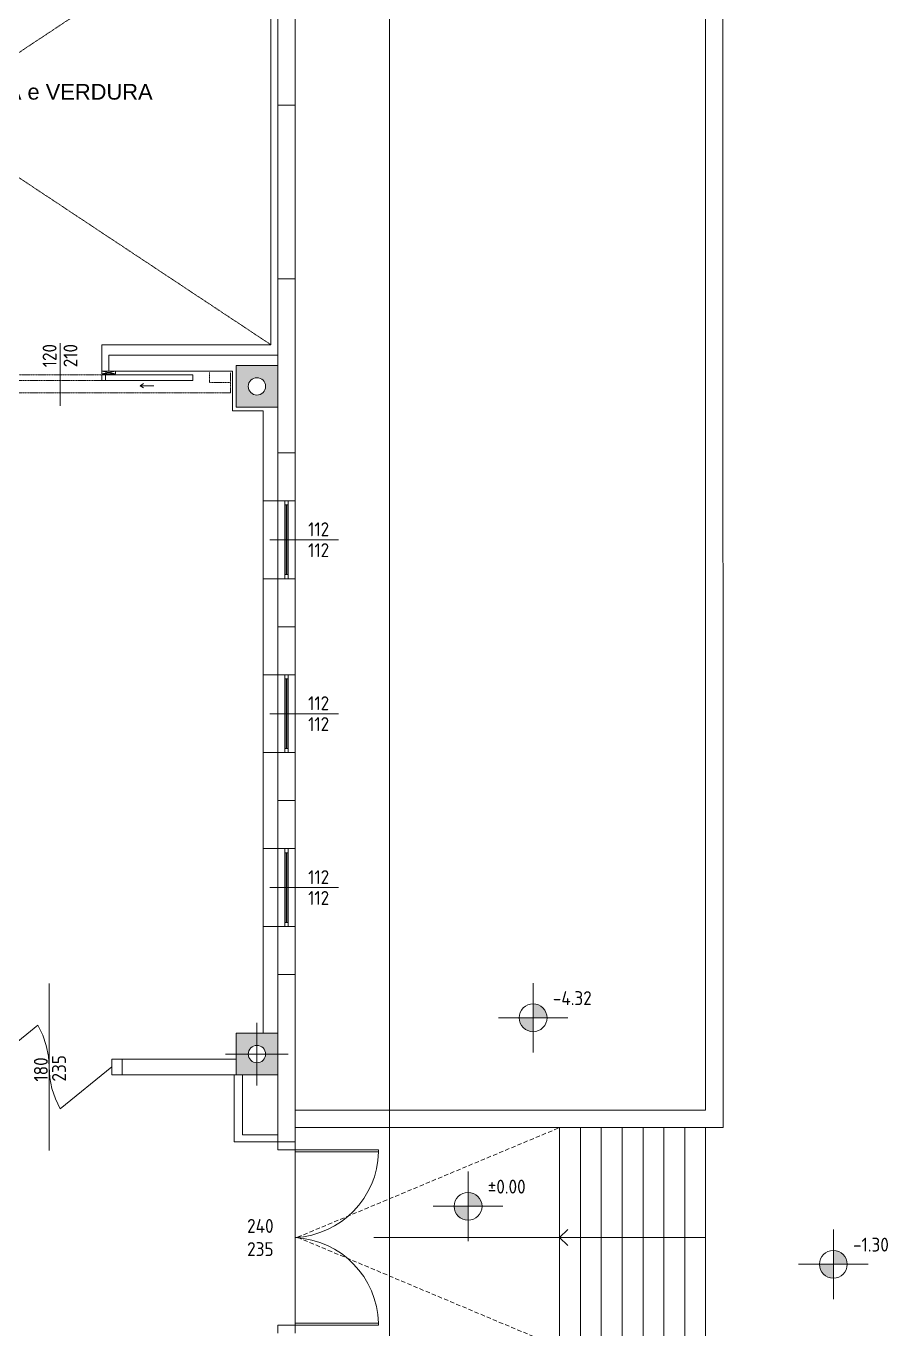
# Model space of a CAD drawing. Header units: millimetres. Extents: x 153 to 11230, y 154 to 10357.
# Drawn here: x 9991 to 11230, y 6520 to 8393 of the extents above; entities that cross this region are included whole.
import ezdxf
from ezdxf.enums import TextEntityAlignment as Align

# ---------------------------------------------------------------- set-up
doc = ezdxf.new("R2010")
doc.units = ezdxf.units.MM
for name, pattern in [('HIDDEN', [9.525, 6.35, -3.175]), ('HIDDEN1', [0.1, 0.05, -0.05]), ('HIDDEN3', [0.25, 0.125, -0.125])]:
    doc.linetypes.add(name, pattern=pattern)
doc.layers.get('Defpoints').update_dxf_attribs({"lineweight": 0})
for name, color, linetype, lineweight in [('410_STRUTTURE_001-AM_0', 7, 'Continuous', 0), ('420_MURATURE_001-AM_0', 4, 'Continuous', 0), ('430_TAVOLATI_001-AM_0', 3, 'Continuous', 0), ('435_PARETI_CELLA_001-AM_0', 2, 'Continuous', 0), ('439_TESTI_SERRAMENTI_001-AM_0', 11, 'Continuous', 0), ('440_SIMBOLI_001-AM_0', 31, 'Continuous', 0), ('441_SERRAMENTI_001-AM_0', 1, 'Continuous', 0), ('445_QUOTE_ALTIMETRICHE_001-AM_0', 2, 'Continuous', 0), ('449_ASCENSORI_RAMPE_001-AM_0', 43, 'Continuous', 0), ('471_TESTI_POLIGONI_001-AM_0', 221, 'Continuous', 0), ('AM_0', 7, 'Continuous', 50)]:
    doc.layers.add(name, color=color, linetype=linetype, lineweight=lineweight)
doc.styles.add('AREA', font='arial.ttf')
doc.styles.get("Standard").update_dxf_attribs({"font": 'isocp.shx'})
doc.dimstyles.new('QUOTE 100', dxfattribs={"dimtxt": 20, "dimasz": 10, "dimexe": 20, "dimexo": 50, "dimgap": 10, "dimtad": 0, "dimlfac": 0.01, "dimzin": 1, "dimtxsty": 'Standard', "dimblk": 'ARCHTICK', "dimcen": 10, "dimclrd": 256, "dimclre": 256, "dimclrt": 256, "dimadec": 0, "dimazin": 0, "dimtfac": 1, "dimtofl": 0, "dimtmove": 1, "dimatfit": 3, "dimfxl": 1, "dimtolj": 1, "dimtzin": 0, "dimlwd": -1, "dimlwe": -1, "dimarcsym": 0})

# ---------------------------------------------------------------- blocks, each defined once
blk = doc.blocks.new('quota_alti_H20')
h = blk.add_hatch(color=256)
h.paths.add_polyline_path([(20, 0, 0.414214), (0, 20), (0, 0)])
h.paths.add_polyline_path([(-20, 0, 0.414214), (0, -20), (0, 0)])
for p, q in [((0, 50), (0, -50)), ((-50, 0), (50, 0))]:
    blk.add_line(p, q)
blk.add_circle((0, 0), 20)
blk.add_attdef('0.00', text='', height=20).set_placement((28.3, 28.3), align=Align.MIDDLE_LEFT)
blk = doc.blocks.new('_ArchTick')
at = {"layer": 'AM_0', "color": 0, "const_width": 0.15}
blk.add_lwpolyline([(-0.5, -0.5), (0.5, 0.5)], dxfattribs=at)
blk = doc.blocks.new('*D107')
at = {"layer": '445_QUOTE_ALTIMETRICHE_001-AM_0', "transparency": 16777216}
for p, q in [((10390.4, 9125.2), (10534.1, 9125.2)), ((10514.1, 9125.2), (10514.1, 4815.2)), ((10514.1, 379.2), (10514.1, 4689.2)), ((10390.4, 379.2), (10534.1, 379.2))]:
    blk.add_line(p, q, dxfattribs=at)
at = {"layer": 'Defpoints', "color": 0, "transparency": 16777216}
for p in [(10340.4, 9125.2), (10340.4, 379.2), (10514.1, 379.2)]:
    blk.add_point(p, dxfattribs=at)
at = {"layer": '445_QUOTE_ALTIMETRICHE_001-AM_0', "transparency": 16777216, "xscale": 10, "yscale": 10, "zscale": 10}
for p, rotation in [((10514.1, 9125.2), 90), ((10514.1, 379.2), 270)]:
    blk.add_blockref('_ArchTick', p, dxfattribs=dict(at, rotation=rotation))
at = {"layer": '445_QUOTE_ALTIMETRICHE_001-AM_0', "transparency": 16777216, "insert": (10514.1, 4752.2), "char_height": 40, "attachment_point": 5, "rotation": 90}
blk.add_mtext('\\A1;8746', dxfattribs=at)
blk = doc.blocks.new('SUP-LOC')
at = {"style": 'AREA'}
blk.add_text('mq', height=20, dxfattribs=at).set_placement((7.7, -17.4))
for tag, p in [('NAME_LOC', (7.7, 22.3)), ('AREA_AREA', (62.9, -17.4))]:
    blk.add_attdef(tag, p, '', height=20, dxfattribs=at)
blk = doc.blocks.new('Etichetta_porte-H20')
for p in [(-15, 0), (15, 0)]:
    blk.add_attdef('000', text='', height=20, rotation=90).set_placement(p, align=Align.MIDDLE)
blk = doc.blocks.new('PORTA-CELLA_FEV_SCORR-120')
at = {"linetype": 'HIDDEN1'}
for p, q in [((-305, -16.5), (-275, -16.5)), ((-275, -16.5), (-275, -2))]:
    blk.add_line(p, q, dxfattribs=at)
for points in [[(-60, 40.0016), (-60, -50.0016)], [(-195, -21), (-175, -21), (-180, -18)], [(-175, -21), (-180, -24)]]:
    blk.add_lwpolyline(points)
at = {"linetype": 'Continuous'}
for points in [[(-120, 0), (-140, -4)], [(-120, -4), (-140, 0)], [(0, 0), (20, -4)], [(0, -4), (20, 0)]]:
    blk.add_lwpolyline(points, dxfattribs=at)
for points in [[(-120, 0), (-140, 0), (-140, -4), (-120, -4)], [(0, 0), (20, 0), (20, -4), (0, -4)]]:
    blk.add_lwpolyline(points, close=True, dxfattribs=at)
at = {"linetype": 'HIDDEN1'}
blk.add_lwpolyline([(20, -4), (20, -31), (-305, -31), (-305, -2)], dxfattribs=at)
blk.add_lwpolyline([(-120, -13.5), (-251, -13.5), (-251, -5.5), (-120, -5.5)], close=True)
blk.add_lwpolyline([(-125.5, -13.5), (5.5, -13.5), (5.5, -5.5), (-125.5, -5.5)], close=True, dxfattribs=at)

msp = doc.modelspace()

# ---------------------------------------------------------------- hatches: boundary and pattern name
at = {"layer": '410_STRUTTURE_001-AM_0'}
h = msp.add_hatch(color=256, dxfattribs=at)
h.paths.add_polyline_path([(10323.315, 7905.205), (10293.315, 7905.205), (10293.315, 7875.205), (10310.815, 7875.205, -0.41421356), (10323.315, 7887.705)])
h.paths.add_polyline_path([(10353.315, 7905.205), (10323.315, 7905.205), (10323.315, 7887.705, -0.41421356), (10335.815, 7875.205), (10353.315, 7875.205)])
h.paths.add_polyline_path([(10353.315, 7875.205), (10335.815, 7875.205, -0.41421356), (10323.315, 7862.705), (10323.315, 7845.205), (10353.315, 7845.205)])
h.paths.add_polyline_path([(10323.315, 7862.705, -0.41421356), (10310.815, 7875.205), (10293.315, 7875.205), (10293.315, 7845.205), (10323.315, 7845.205)])
h = msp.add_hatch(color=256, dxfattribs=at)
h.paths.add_polyline_path([(10323.315, 6945.205), (10293.315, 6945.205), (10293.315, 6915.205), (10310.815, 6915.205, -0.41421356), (10323.315, 6927.705)])
h.paths.add_polyline_path([(10333.315, 6945.205), (10323.315, 6945.205), (10323.315, 6927.705, -0.23606798), (10333.315, 6922.705)])
h.paths.add_polyline_path([(10353.315, 6945.205), (10333.315, 6945.205), (10333.315, 6922.705, -0.16227766), (10335.815, 6915.205), (10353.315, 6915.205)])
h.paths.add_polyline_path([(10353.315, 6915.205), (10335.815, 6915.205, -0.16227766), (10333.315, 6907.705), (10333.315, 6885.205), (10353.315, 6885.205)])
h.paths.add_polyline_path([(10333.315, 6907.705, -0.23606798), (10323.315, 6902.705), (10323.315, 6885.205), (10333.315, 6885.205)])
h.paths.add_polyline_path([(10323.315, 6902.705, -0.41421356), (10310.815, 6915.205), (10293.315, 6915.205), (10293.315, 6885.205), (10323.315, 6885.205)])

# ---------------------------------------------------------------- linework, layer by layer
at = {"layer": '410_STRUTTURE_001-AM_0', "linetype": 'Continuous'}
for p, q in [((10323.315, 6960.205), (10323.315, 6870.205)), ((10278.315, 6915.205), (10368.315, 6915.205))]:
    msp.add_line(p, q, dxfattribs=at)
for points in [[(10293.315, 7845.205), (10353.315, 7845.205), (10353.315, 7905.205), (10293.315, 7905.205)], [(10293.315, 6945.205), (10293.315, 6885.205), (10353.315, 6885.205), (10353.315, 6945.205)]]:
    msp.add_lwpolyline(points, close=True, dxfattribs=at)
for centre in [(10323.315, 7875.205), (10323.315, 6915.205)]:
    msp.add_circle(centre, 12.5, dxfattribs=at)
at = {"layer": '420_MURATURE_001-AM_0'}
for p, q in [((10378.315, 7710.708), (10378.314, 9125.208)), ((10353.315, 9079.208), (10353.315, 7710.708)), ((10968.315, 6834.516), (10968.262, 8529.233)), ((10993.315, 6809.516), (10993.262, 8529.234)), ((10353.315, 8279.708), (10378.315, 8279.708)), ((10353.315, 8029.708), (10378.315, 8029.708)), ((10353.315, 7779.708), (10378.315, 7779.708)), ((10353.315, 7710.708), (10378.315, 7710.708)), ((10353.315, 7598.708), (10353.315, 7460.708)), ((10353.315, 7598.708), (10378.315, 7598.708)), ((10378.315, 7460.708), (10378.315, 7598.708)), ((10353.315, 7529.708), (10378.315, 7529.708)), ((10353.315, 7460.708), (10378.315, 7460.708)), ((10353.315, 7348.708), (10353.315, 7210.708)), ((10353.315, 7348.708), (10378.315, 7348.708)), ((10378.315, 7210.708), (10378.315, 7348.708)), ((10353.315, 7279.708), (10378.315, 7279.708)), ((10353.315, 7210.708), (10378.314, 7210.708)), ((10353.315, 7098.708), (10353.315, 6789.025)), ((10353.315, 7098.708), (10378.314, 7098.708)), ((10378.316, 6789.025), (10378.315, 7098.708)), ((10353.315, 7029.708), (10378.315, 7029.708)), ((10378.315, 6834.516), (10968.315, 6834.516)), ((10378.316, 6809.516), (10993.315, 6809.516)), ((10378.316, 6789.025), (10353.316, 6789.025))]:
    msp.add_line(p, q, dxfattribs=at)
at = {"layer": '430_TAVOLATI_001-AM_0'}
for p, q in [((10110.272, 7920.158), (10353.315, 7920.158)), ((10110.272, 7920.158), (10110.272, 7897.158)), ((10110.272, 7897.158), (10288.315, 7897.158)), ((10129.546, 6908.205), (10129.546, 6885.205))]:
    msp.add_line(p, q, dxfattribs=at)
at = {"layer": '430_TAVOLATI_001-AM_0', "linetype": 'Continuous'}
for p, q in [((10288.315, 7840.205), (10288.315, 7897.158)), ((10332.315, 7840.205), (10288.315, 7840.205)), ((10332.315, 7840.205), (10332.315, 7710.708)), ((10353.315, 7710.708), (10332.315, 7710.708)), ((10332.315, 7598.708), (10332.315, 7460.708)), ((10353.315, 7598.708), (10332.315, 7598.708)), ((10353.315, 7460.708), (10332.315, 7460.708)), ((10332.315, 7348.708), (10332.315, 7210.708)), ((10353.315, 7348.708), (10332.315, 7348.708)), ((10353.315, 7210.708), (10332.315, 7210.708)), ((10332.315, 7098.708), (10332.315, 6945.175)), ((10353.315, 7098.708), (10332.315, 7098.708)), ((10129.546, 6908.205), (10293.315, 6908.205)), ((10129.546, 6885.205), (10293.315, 6885.205)), ((10290.815, 6885.205), (10290.815, 6789.025)), ((10290.815, 6789.025), (10290.815, 6885.205)), ((10302.815, 6885.205), (10302.815, 6799.025)), ((10353.315, 6789.025), (10290.815, 6789.025)), ((10353.315, 6799.025), (10302.815, 6799.025))]:
    msp.add_line(p, q, dxfattribs=at)
at = {"layer": '435_PARETI_CELLA_001-AM_0'}
for p, q in [((10343.315, 8595.208), (10343.315, 7935.148)), ((10100.272, 7935.148), (10100.272, 7897.158)), ((10100.272, 7935.148), (10343.315, 7935.148)), ((10100.272, 7897.158), (10110.272, 7897.158))]:
    msp.add_line(p, q, dxfattribs=at)
at = {"layer": '440_SIMBOLI_001-AM_0', "linetype": 'HIDDEN3'}
for p, q in [((9347.875, 7935.148), (10343.315, 8595.208)), ((9347.875, 8595.208), (10343.315, 7935.148))]:
    msp.add_line(p, q, dxfattribs=at)
at = {"layer": '441_SERRAMENTI_001-AM_0', "linetype": 'Continuous'}
for p, q in [((10332.315, 7710.708), (10332.315, 7598.708)), ((10368.231, 7710.708), (10363.231, 7710.708)), ((10363.231, 7710.708), (10363.231, 7705.708)), ((10363.231, 7705.708), (10363.231, 7603.708)), ((10363.231, 7704.708), (10368.231, 7704.708)), ((10368.231, 7705.708), (10368.231, 7710.708)), ((10368.231, 7603.708), (10368.231, 7705.708)), ((10378.315, 7710.708), (10378.315, 7598.708)), ((10341.701, 7654.708), (10440.782, 7654.708)), ((10363.231, 7604.708), (10368.231, 7604.708)), ((10363.231, 7598.708), (10363.231, 7603.708)), ((10368.231, 7598.708), (10363.231, 7598.708)), ((10368.231, 7603.708), (10368.231, 7598.708)), ((10332.315, 7460.677), (10332.315, 7348.677)), ((10358.315, 7460.708), (10353.315, 7460.708)), ((10363.231, 7460.677), (10363.231, 7455.677)), ((10368.231, 7460.677), (10363.231, 7460.677)), ((10363.231, 7455.677), (10363.231, 7353.677)), ((10368.231, 7455.677), (10368.231, 7460.677)), ((10368.231, 7353.677), (10368.231, 7455.677)), ((10378.315, 7460.677), (10378.315, 7348.677)), ((10363.231, 7454.677), (10368.231, 7454.677)), ((10341.701, 7404.677), (10440.782, 7404.677)), ((10363.231, 7354.677), (10368.231, 7354.677)), ((10363.231, 7348.677), (10363.231, 7353.677)), ((10368.231, 7348.677), (10363.231, 7348.677)), ((10368.231, 7353.677), (10368.231, 7348.677)), ((10332.315, 7210.677), (10332.315, 7098.677)), ((10363.231, 7210.677), (10363.231, 7205.677)), ((10368.231, 7210.677), (10363.231, 7210.677)), ((10363.231, 7205.677), (10363.231, 7103.677)), ((10363.231, 7204.677), (10368.231, 7204.677)), ((10368.231, 7205.677), (10368.231, 7210.677)), ((10368.231, 7103.677), (10368.231, 7205.677)), ((10378.315, 7210.677), (10378.315, 7098.677)), ((10341.701, 7154.677), (10440.782, 7154.677)), ((10363.231, 7104.677), (10368.231, 7104.677)), ((10363.231, 7098.677), (10363.231, 7103.677)), ((10368.231, 7103.677), (10368.231, 7098.677)), ((10368.231, 7098.677), (10363.231, 7098.677))]:
    msp.add_line(p, q, dxfattribs=at)
at = {"layer": '441_SERRAMENTI_001-AM_0'}
for p, q in [((10353.315, 7598.708), (10353.399, 7710.739)), ((10365.231, 7704.708), (10365.231, 7604.708)), ((10365.731, 7704.708), (10365.731, 7604.708)), ((10366.231, 7704.708), (10366.231, 7604.708)), ((10353.315, 7348.677), (10353.399, 7460.708)), ((10365.231, 7454.677), (10365.231, 7354.677)), ((10365.731, 7454.677), (10365.731, 7354.677)), ((10366.231, 7454.677), (10366.231, 7354.677)), ((10353.315, 7098.677), (10353.398, 7210.708)), ((10365.231, 7204.677), (10365.231, 7104.677)), ((10365.731, 7204.677), (10365.731, 7104.677)), ((10366.231, 7204.677), (10366.231, 7104.677)), ((10378.315, 6525.523), (10378.315, 6777.528))]:
    msp.add_line(p, q, dxfattribs=at)
at = {"layer": '441_SERRAMENTI_001-AM_0', "linetype": 'Continuous'}
for points in [[(10024.546, 6776.702), (10024.546, 7016.709)], [(10008.469, 6956.707), (9934.546, 6896.705)], [(10024.546, 6896.706), (10023.519, 6912.369), (10020.457, 6927.765), (10015.411, 6942.629), (10008.469, 6956.707)], [(10024.546, 6896.706), (10025.573, 6881.042), (10028.635, 6865.647), (10033.68, 6850.782), (10040.624, 6836.704)], [(10114.546, 6896.705), (10040.624, 6836.704)]]:
    msp.add_lwpolyline(points, dxfattribs=at)
at = {"layer": '441_SERRAMENTI_001-AM_0'}
msp.add_lwpolyline([(10129.546, 6908.205), (10114.546, 6908.205), (10114.546, 6885.205), (10129.546, 6885.205)], dxfattribs=at)
for points in [[(10378.315, 6777.528), (10498.304, 6777.525), (10498.303, 6774.525), (10378.315, 6774.528)], [(10378.315, 6525.523), (10498.304, 6525.525), (10498.303, 6528.525), (10378.315, 6528.523)]]:
    msp.add_lwpolyline(points, close=True, dxfattribs=at)
for centre, radius, start, end in [((10371.374, 6778.322), 126.986, 273.133252, 358.286718), ((10371.418, 6524.837), 126.876, 1.666027, 86.884094)]:
    msp.add_arc(centre, radius, start, end, dxfattribs=at)
at = {"layer": '449_ASCENSORI_RAMPE_001-AM_0', "linetype": 'Continuous'}
for p, q in [((10758.315, 6809.516), (10758.315, 6493.534)), ((10788.315, 6809.516), (10788.315, 6493.534)), ((10818.315, 6809.516), (10818.315, 6493.534)), ((10848.315, 6809.516), (10848.315, 6493.534)), ((10878.315, 6809.516), (10878.315, 6493.534)), ((10908.315, 6809.516), (10908.315, 6493.534)), ((10938.315, 6809.516), (10938.315, 6493.534)), ((10968.315, 6809.516), (10968.315, 6493.534)), ((10758.315, 6651.525), (10770.403, 6663.021)), ((10758.315, 6651.525), (10770.403, 6640.029)), ((10968.315, 6651.525), (10758.315, 6651.525))]:
    msp.add_line(p, q, dxfattribs=at)
at = {"layer": '449_ASCENSORI_RAMPE_001-AM_0'}
msp.add_line((10491.447, 6651.525), (10758.315, 6651.525), dxfattribs=at)
at = {"layer": '449_ASCENSORI_RAMPE_001-AM_0', "linetype": 'HIDDEN'}
for points in [[(10381.537, 6651.881), (10758.315, 6809.516)], [(10381.537, 6651.881), (10758.315, 6493.534)]]:
    msp.add_lwpolyline(points, dxfattribs=at)
at = {"layer": '449_ASCENSORI_RAMPE_001-AM_0'}
for points in [[(10353.316, 6789.025), (10353.316, 6777.528), (10378.316, 6777.528), (10378.316, 6789.025)], [(10353.313, 6514.025), (10353.313, 6525.523), (10378.313, 6525.523), (10378.313, 6514.025)]]:
    msp.add_lwpolyline(points, dxfattribs=at)

# ---------------------------------------------------------------- block references
at = {"layer": '439_TESTI_SERRAMENTI_001-AM_0'}
ref = msp.add_blockref('Etichetta_porte-H20', (10040.272, 7919.412), dxfattribs=at)
ref.add_attrib('000', '120', dxfattribs={"layer": '0', "height": 20, "rotation": 90}).set_placement((10025.272, 7919.412), align=Align.MIDDLE)
ref.add_attrib('000', '210', dxfattribs={"layer": '0', "height": 20, "rotation": 90}).set_placement((10055.272, 7919.412), align=Align.MIDDLE)
ref = msp.add_blockref('Etichetta_porte-H20', (10412.042, 7654.708), dxfattribs=dict(at, rotation=270))
ref.add_attrib('000', '112', dxfattribs={"layer": '0', "height": 20}).set_placement((10412.042, 7669.708), align=Align.MIDDLE)
ref.add_attrib('000', '112', dxfattribs={"layer": '0', "height": 20}).set_placement((10412.042, 7639.708), align=Align.MIDDLE)
ref = msp.add_blockref('Etichetta_porte-H20', (10412.042, 7404.677), dxfattribs=dict(at, rotation=270))
ref.add_attrib('000', '112', dxfattribs={"layer": '0', "height": 20}).set_placement((10412.042, 7419.677), align=Align.MIDDLE)
ref.add_attrib('000', '112', dxfattribs={"layer": '0', "height": 20}).set_placement((10412.042, 7389.677), align=Align.MIDDLE)
ref = msp.add_blockref('Etichetta_porte-H20', (10412.042, 7154.677), dxfattribs=dict(at, rotation=270))
ref.add_attrib('000', '112', dxfattribs={"layer": '0', "height": 20}).set_placement((10412.042, 7169.677), align=Align.MIDDLE)
ref.add_attrib('000', '112', dxfattribs={"layer": '0', "height": 20}).set_placement((10412.042, 7139.677), align=Align.MIDDLE)
at = {"layer": '441_SERRAMENTI_001-AM_0', "xscale": -1}
msp.add_blockref('PORTA-CELLA_FEV_SCORR-120', (9980.272, 7897.158), dxfattribs=at)
at = {"layer": '445_QUOTE_ALTIMETRICHE_001-AM_0'}
for p, values in [((10720.396, 6967.423), {'0.00': '-4.32'}), ((10626.901, 6696.439), {'0.00': '±0.00'}), ((11151.945, 6613.053), {'0.00': '-1.30'})]:
    msp.add_blockref('quota_alti_H20', p, dxfattribs=at).add_auto_attribs(values)
at = {"layer": '471_TESTI_POLIGONI_001-AM_0'}
ref = msp.add_blockref('SUP-LOC', (9744.835, 8265.178), dxfattribs=at)
ref.add_attrib('NAME_LOC', 'CELLA FRUTTA e VERDURA', (9752.534, 8287.454), dxfattribs={"layer": '0', "height": 22.5, "style": 'AREA'})
ref.add_attrib('AREA_AREA', '66', (9820.866, 8237.58), dxfattribs={"layer": '0', "height": 22.5, "style": 'AREA'})

# ---------------------------------------------------------------- texts
at = {"layer": '439_TESTI_SERRAMENTI_001-AM_0'}
for s, p in [('235', (10038.81, 6875.769)), ('180', (10012.737, 6875.769))]:
    msp.add_text(s, height=20, rotation=90, dxfattribs=at).set_placement(p, align=Align.MIDDLE_LEFT)
msp.add_text('240', height=20, dxfattribs=at).set_placement((10328.276, 6668.237), align=Align.MIDDLE)
msp.add_text('235', height=20, dxfattribs=at).set_placement((10328.276, 6634.874), align=Align.MIDDLE_CENTER)

# ---------------------------------------------------------------- dimensions: what is measured, and where the dimension line sits
at = {"layer": '445_QUOTE_ALTIMETRICHE_001-AM_0'}
dim = msp.add_linear_dim(base=(10514.071, 379.208), p1=(10340.42, 9125.208), p2=(10340.42, 379.208), angle=90, text='8746', dimstyle='QUOTE 100', override={"dimtxt": 40, "dimarcsym": 1}, dxfattribs=at)
dim.commit()
dim.dimension.update_dxf_attribs({"geometry": '*D107', "text_midpoint": (10514.071, 4752.208)})

doc.saveas('drawing.dxf')
